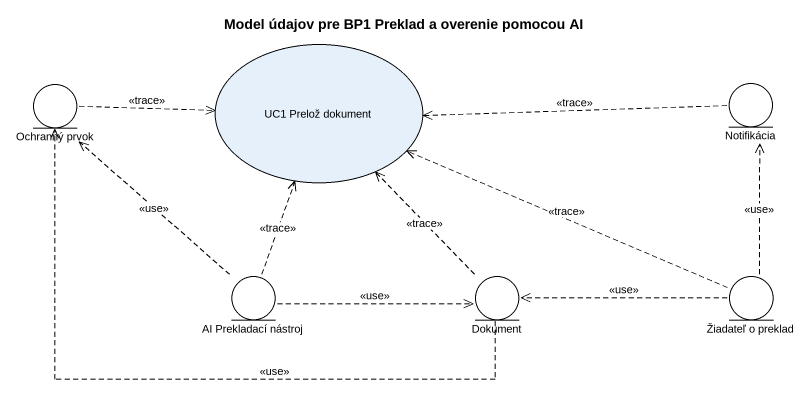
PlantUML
@startuml
title Model údajov pre BP1 Preklad a overenie pomocou AI
usecase "UC1 Prelož dokument" as UC1_Prelož_dokument
entity "Ochranný prvok" as Ochranný_prvok
entity Notifikácia
entity "AI Prekladací nástroj" as AI_Prekladací_nástroj
entity Dokument
entity "Žiadateľ o preklad" as Žiadateľ_o_preklad
Ochranný_prvok .right.> UC1_Prelož_dokument : <<trace>>
Notifikácia .left.> UC1_Prelož_dokument : <<trace>>
AI_Prekladací_nástroj .up.> UC1_Prelož_dokument : <<trace>>
AI_Prekladací_nástroj .up.> Ochranný_prvok : <<use>>
AI_Prekladací_nástroj .right.> Dokument : <<use>>
Dokument .up.> UC1_Prelož_dokument : <<trace>>
Dokument .left.> Ochranný_prvok : <<use>>
Žiadateľ_o_preklad .left.> UC1_Prelož_dokument : <<trace>>
Žiadateľ_o_preklad .up.> Notifikácia : <<use>>
Žiadateľ_o_preklad .left.> Dokument
Žiadateľ_o_preklad .left.> Dokument : <<use>>
@enduml
